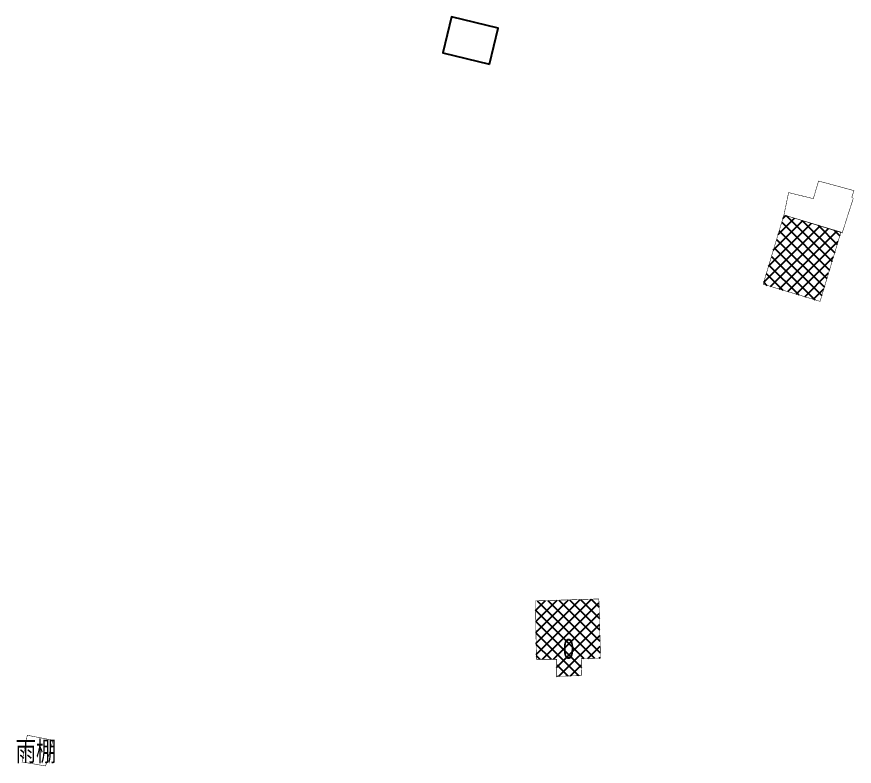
# Model space of a CAD drawing. Header units: metres. Extents: x 494039 to 619385, y 3351420 to 3402703.
# Drawn here: x 517681.1 to 517850.1, y 3367971 to 3368122.2 of the extents above; entities that cross this region are included whole.
import ezdxf
from ezdxf.enums import TextEntityAlignment as Align

# ---------------------------------------------------------------- set-up
doc = ezdxf.new("R2010")
doc.units = ezdxf.units.M
for name, color, linetype in [('JMD', 8, 'Continuous'), ('ZJ', 8, 'Continuous'), ('房屋拆迁', 8, 'Continuous')]:
    doc.layers.add(name, color=color, linetype=linetype)
doc.styles.add('HZ', font='simsun.ttc', dxfattribs={"width": 0.8})
doc.styles.add('mrdsStandard', font='slromans.shx', dxfattribs={"width": 0.75, "height": 7, "bigfont": 'hztxt.shx'})

# ---------------------------------------------------------------- blocks, each defined once
blk = doc.blocks.new('2ALL&24ALL')
at = {"layer": '房屋拆迁'}
h = blk.add_hatch(dxfattribs=at)
h.set_pattern_fill('ANSI37', color=8, scale=0.5, style=0)
h.paths.add_polyline_path([(517831.75, 3368068.22), (517835.95, 3368082.19), (517847.45, 3368078.73), (517843.24, 3368064.76)])
h = blk.add_hatch(dxfattribs=at)
h.set_pattern_fill('ANSI37', color=8, scale=0.5, style=0)
h.paths.add_polyline_path([(517785.95, 3367992.56), (517790.09, 3367992.55), (517790.08, 3367989.11), (517795.15, 3367989.27), (517795.04, 3367992.68), (517798.9, 3367992.8), (517798.6, 3368004.73), (517785.8, 3368004.34)])
at = {"layer": 'JMD', "color": 8, "linetype": 'Continuous', "elevation": 5.79, "flags": 128}
blk.add_lwpolyline([(517776.52, 3368112.62), (517778.27, 3368119.89), (517768.84, 3368122.17), (517767.09, 3368114.9)], close=True, dxfattribs=at)
at = {"layer": '房屋拆迁', "color": 8, "linetype": 'Continuous', "const_width": 0.1}
for points in [[(517847.7, 3368078.56), (517849.94, 3368085.54), (517849.64, 3368085.72), (517850.07, 3368087.1), (517842.93, 3368089.03), (517841.88, 3368085.47), (517836.89, 3368086.7), (517835.95, 3368082.19), (517847.7, 3368078.56)], [(517847.7, 3368078.56), (517849.94, 3368085.54), (517849.64, 3368085.72), (517850.07, 3368087.1), (517842.93, 3368089.03), (517841.88, 3368085.47), (517836.89, 3368086.7), (517835.95, 3368082.19), (517847.7, 3368078.56)], [(517831.75, 3368068.22), (517835.95, 3368082.19), (517847.45, 3368078.73), (517843.24, 3368064.76), (517831.75, 3368068.22)], [(517786, 3367992.53), (517790.09, 3367992.55), (517790.08, 3367989.11), (517795.15, 3367989.27), (517795.04, 3367992.68), (517798.95, 3367992.8), (517798.6, 3368004.73), (517785.8, 3368004.34), (517786, 3367992.53)], [(517682.21, 3367971.84), (517683.26, 3367977.23), (517688.46, 3367976.22), (517686.96, 3367971.03), (517682.21, 3367971.84)]]:
    blk.add_lwpolyline(points, dxfattribs=at)
at = {"layer": 'ZJ', "color": 8, "linetype": 'Continuous', "style": 'HZ', "width": 0.75}
blk.add_text('雨棚', height=4, dxfattribs=at).set_placement((517685.01, 3367974.08), align=Align.MIDDLE)
at = {"layer": '房屋拆迁', "color": 8, "style": 'mrdsStandard', "width": 0.75}
blk.add_text('0', height=4, dxfattribs=at).set_placement((517791.37, 3367992.65))

msp = doc.modelspace()

# ---------------------------------------------------------------- block references
msp.add_blockref('2ALL&24ALL', (0, 0))

doc.saveas('drawing.dxf')
